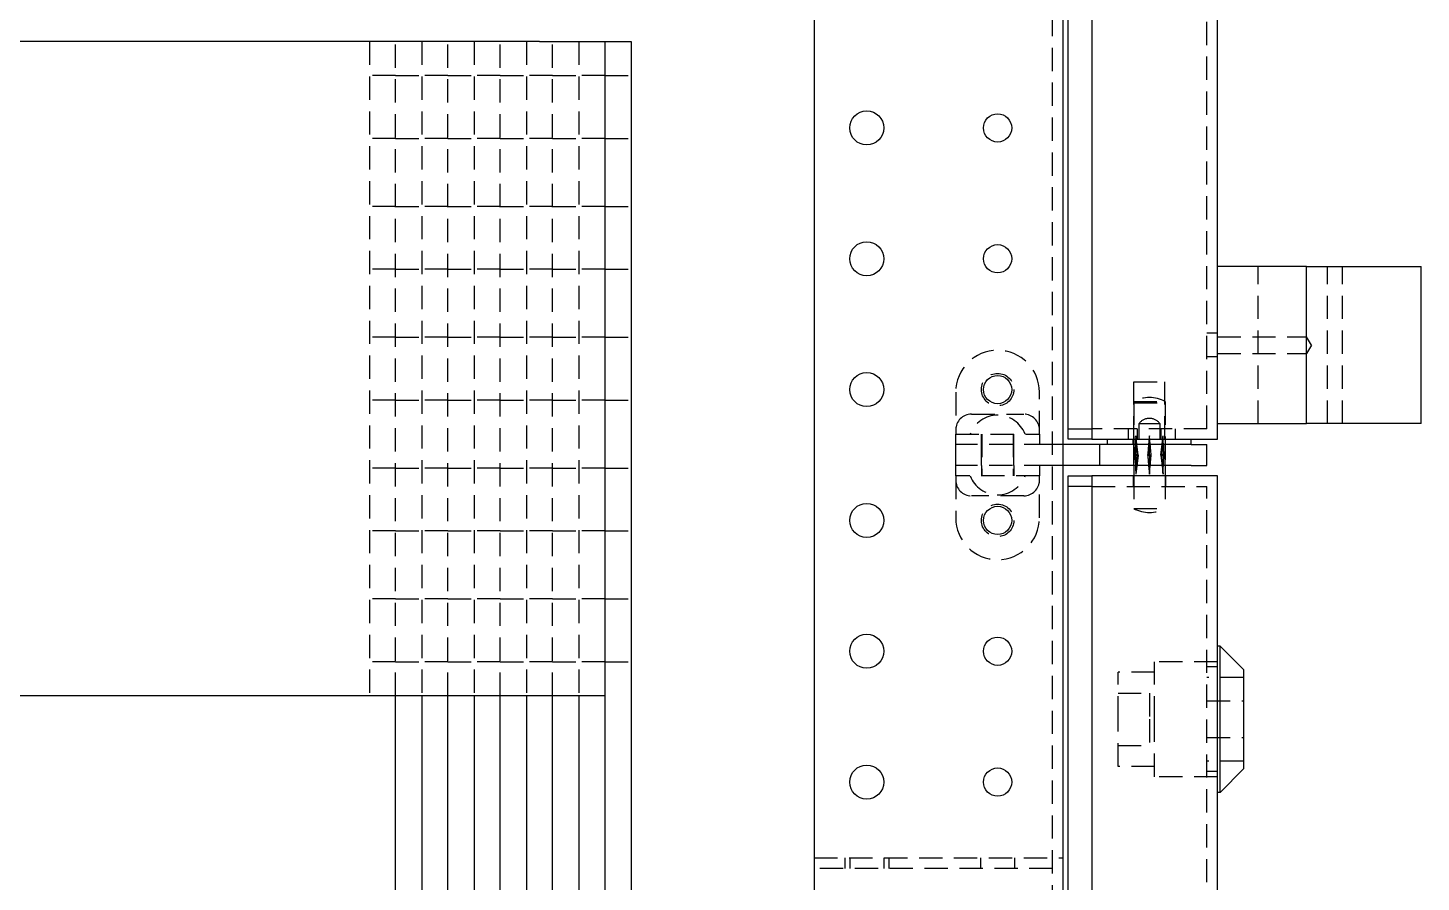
# Model space of a CAD drawing. Header units: millimetres. Extents: x -116965 to 323937, y 291661 to 566926.
# Drawn here: x -20203.6 to -20013.5, y 326129.7 to 326246.3 of the extents above; entities that cross this region are included whole.
import ezdxf

# ---------------------------------------------------------------- set-up
doc = ezdxf.new("R2010")
doc.units = ezdxf.units.MM
doc.linetypes.add('HIDDEN2', pattern=[4.7625, 3.175, -1.5875])
doc.layers.add('ALPHA', color=255, linetype='Continuous')
doc.layers.add('Pointille_Court', color=40, linetype='HIDDEN2', lineweight=25)

msp = doc.modelspace()

# ---------------------------------------------------------------- linework, layer by layer
at = {"layer": 'ALPHA'}
for p, q in [((-20096.304913, 325973.726614), (-20096.304913, 326795.155185)), ((-20062.376341, 325973.726614), (-20062.376341, 326795.155185)), ((-20061.662056, 326191.583757), (-20061.662056, 326326.583757)), ((-20058.44777, 326328.012328), (-20058.44777, 326190.155185)), ((-20041.304913, 326190.155185), (-20041.304913, 326328.012328)), ((-20133.804913, 326244.4409), (-20320.590625, 326244.4409)), ((-20133.804913, 326244.4409), (-20124.876341, 326244.4409)), ((-20124.876341, 326244.4409), (-20121.304913, 326244.4409)), ((-20124.876341, 326155.155185), (-20124.876341, 326244.4409)), ((-20121.304913, 326244.4409), (-20121.304913, 326125.869471)), ((-20029.162056, 326213.726614), (-20041.304913, 326213.726614)), ((-20029.162056, 326192.298043), (-20029.162056, 326213.726614)), ((-20029.162056, 326213.726614), (-20013.513342, 326213.726614)), ((-20013.513342, 326192.298043), (-20013.513342, 326213.726614)), ((-20061.662056, 326190.155185), (-20061.662056, 326191.583757)), ((-20061.662056, 326191.583757), (-20058.44777, 326191.583757)), ((-20041.304913, 326192.298043), (-20029.162056, 326192.298043)), ((-20013.513342, 326192.298043), (-20029.162056, 326192.298043)), ((-20057.376341, 326189.4409), (-20062.376341, 326189.4409)), ((-20058.44777, 326190.155185), (-20061.662056, 326190.155185)), ((-20058.44777, 326190.155185), (-20041.304913, 326190.155185)), ((-20057.376341, 326186.583757), (-20057.376341, 326189.4409)), ((-20044.876341, 326189.4409), (-20057.376341, 326189.4409)), ((-20056.304913, 326189.4409), (-20056.304913, 326190.155185)), ((-20044.876341, 326189.4409), (-20044.876341, 326190.155185)), ((-20044.876341, 326189.4409), (-20042.733484, 326189.4409)), ((-20042.733484, 326186.583757), (-20042.733484, 326189.4409)), ((-20057.376341, 326186.583757), (-20062.376341, 326186.583757)), ((-20044.876341, 326186.583757), (-20057.376341, 326186.583757)), ((-20052.733484, 326186.583757), (-20052.733484, 326185.155185)), ((-20048.44777, 326186.583757), (-20048.44777, 326185.155185)), ((-20044.876341, 326186.583757), (-20042.733484, 326186.583757)), ((-20061.662056, 326183.726614), (-20061.662056, 326185.155185)), ((-20061.662056, 326185.155185), (-20058.44777, 326185.155185)), ((-20061.662056, 326048.726614), (-20061.662056, 326183.726614)), ((-20058.44777, 326183.726614), (-20061.662056, 326183.726614)), ((-20041.304913, 326185.155185), (-20058.44777, 326185.155185)), ((-20058.44777, 326185.155185), (-20058.44777, 326047.298043)), ((-20041.304913, 326047.298043), (-20041.304913, 326185.155185)), ((-20040.94777, 326161.9409), (-20041.304913, 326161.9409)), ((-20037.733484, 326158.726614), (-20040.94777, 326161.9409)), ((-20040.94777, 326151.9409), (-20040.94777, 326161.9409)), ((-20037.733484, 326158.726614), (-20037.733484, 326151.9409)), ((-20133.804913, 326155.155185), (-20409.876341, 326155.155185)), ((-20153.44777, 326125.869471), (-20153.44777, 326155.155185)), ((-20149.876341, 326155.155185), (-20149.876341, 326125.869471)), ((-20146.304913, 326125.869471), (-20146.304913, 326155.155185)), ((-20142.733484, 326155.155185), (-20142.733484, 326125.869471)), ((-20139.162056, 326125.869471), (-20139.162056, 326155.155185)), ((-20135.590627, 326155.155185), (-20135.590627, 326125.869471)), ((-20124.876341, 326155.155185), (-20133.804913, 326155.155185)), ((-20132.019199, 326125.869471), (-20132.019199, 326155.155185)), ((-20128.44777, 326155.155185), (-20128.44777, 326125.869471)), ((-20124.876341, 326125.869471), (-20124.876341, 326155.155185)), ((-20040.94777, 326141.9409), (-20040.94777, 326151.9409)), ((-20037.733484, 326151.9409), (-20037.733484, 326145.155185)), ((-20037.733484, 326145.155185), (-20040.94777, 326141.9409)), ((-20040.94777, 326141.9409), (-20041.304913, 326141.9409))]:
    msp.add_line(p, q, dxfattribs=at)
for centre, radius in [((-20089.162056, 326232.655185), 2.321429), ((-20071.304913, 326232.655185), 1.928571), ((-20089.162056, 326214.798043), 2.321429), ((-20071.304913, 326214.798043), 1.928571), ((-20089.162056, 326196.9409), 2.321429), ((-20071.304913, 326196.9409), 1.928571), ((-20089.162056, 326179.083757), 2.321429), ((-20071.304913, 326179.083757), 1.928571), ((-20089.162056, 326161.226614), 2.321429), ((-20071.304913, 326161.226614), 1.928571), ((-20089.162056, 326143.369471), 2.321429), ((-20071.304913, 326143.369471), 1.928571)]:
    msp.add_circle(centre, radius, dxfattribs=at)
for major_axis, ratio, start_param, end_param in [((0.178496, 27.382401), 0.0779847629, 2.1257914248, 2.1777898095), ((-1.940249, -27.382328), 0.0332164699, 5.2692293627, 5.3212277474), ((1.940249, -27.382328), 0.0332164699, 0.9619575598, 1.0139559445), ((-0.178496, 27.382401), 0.0779847629, 4.1053954977, 4.1573938823)]:
    msp.add_ellipse((-20050.590627, 326201.000785), major_axis=major_axis, ratio=ratio, start_param=start_param, end_param=end_param, dxfattribs=at)
at = {"layer": 'Pointille_Court'}
for p, q in [((-20063.804913, 325973.726614), (-20063.804913, 326795.155185)), ((-20042.733484, 326191.583757), (-20042.733484, 326326.583757)), ((-20157.019199, 326244.4409), (-20157.019199, 326155.155185)), ((-20153.44777, 326155.155185), (-20153.44777, 326244.4409)), ((-20149.876341, 326244.4409), (-20149.876341, 326155.155185)), ((-20146.304913, 326155.155185), (-20146.304913, 326244.4409)), ((-20142.733484, 326244.4409), (-20142.733484, 326155.155185)), ((-20139.162056, 326155.155185), (-20139.162056, 326244.4409)), ((-20135.590627, 326244.4409), (-20135.590627, 326155.155185)), ((-20132.019199, 326155.155185), (-20132.019199, 326244.4409)), ((-20128.44777, 326244.4409), (-20128.44777, 326155.155185)), ((-20153.44777, 326239.798043), (-20157.019199, 326239.798043)), ((-20153.44777, 326239.798043), (-20149.876341, 326239.798043)), ((-20146.304913, 326239.798043), (-20149.876341, 326239.798043)), ((-20146.304913, 326239.798043), (-20142.733484, 326239.798043)), ((-20139.162056, 326239.798043), (-20142.733484, 326239.798043)), ((-20139.162056, 326239.798043), (-20135.590627, 326239.798043)), ((-20132.019199, 326239.798043), (-20135.590627, 326239.798043)), ((-20132.019199, 326239.798043), (-20128.44777, 326239.798043)), ((-20124.876341, 326239.798043), (-20128.44777, 326239.798043)), ((-20124.876341, 326239.798043), (-20121.304913, 326239.798043)), ((-20153.44777, 326231.226614), (-20157.019199, 326231.226614)), ((-20153.44777, 326231.226614), (-20149.876341, 326231.226614)), ((-20146.304913, 326231.226614), (-20149.876341, 326231.226614)), ((-20146.304913, 326231.226614), (-20142.733484, 326231.226614)), ((-20139.162056, 326231.226614), (-20142.733484, 326231.226614)), ((-20139.162056, 326231.226614), (-20135.590627, 326231.226614)), ((-20132.019199, 326231.226614), (-20135.590627, 326231.226614)), ((-20132.019199, 326231.226614), (-20128.44777, 326231.226614)), ((-20124.876341, 326231.226614), (-20128.44777, 326231.226614)), ((-20124.876341, 326231.226614), (-20121.304913, 326231.226614)), ((-20153.44777, 326221.9409), (-20157.019199, 326221.9409)), ((-20153.44777, 326221.9409), (-20149.876341, 326221.9409)), ((-20146.304913, 326221.9409), (-20149.876341, 326221.9409)), ((-20146.304913, 326221.9409), (-20142.733484, 326221.9409)), ((-20139.162056, 326221.9409), (-20142.733484, 326221.9409)), ((-20139.162056, 326221.9409), (-20135.590627, 326221.9409)), ((-20132.019199, 326221.9409), (-20135.590627, 326221.9409)), ((-20132.019199, 326221.9409), (-20128.44777, 326221.9409)), ((-20124.876341, 326221.9409), (-20128.44777, 326221.9409)), ((-20124.876341, 326221.9409), (-20121.304913, 326221.9409)), ((-20153.44777, 326213.369471), (-20157.019199, 326213.369471)), ((-20153.44777, 326213.369471), (-20149.876341, 326213.369471)), ((-20146.304913, 326213.369471), (-20149.876341, 326213.369471)), ((-20146.304913, 326213.369471), (-20142.733484, 326213.369471)), ((-20139.162056, 326213.369471), (-20142.733484, 326213.369471)), ((-20139.162056, 326213.369471), (-20135.590627, 326213.369471)), ((-20132.019199, 326213.369471), (-20135.590627, 326213.369471)), ((-20132.019199, 326213.369471), (-20128.44777, 326213.369471)), ((-20124.876341, 326213.369471), (-20128.44777, 326213.369471)), ((-20124.876341, 326213.369471), (-20121.304913, 326213.369471)), ((-20035.73283, 326192.298043), (-20035.73283, 326213.726614)), ((-20026.282701, 326192.298043), (-20026.282701, 326213.726614)), ((-20024.227628, 326192.298043), (-20024.227628, 326213.726614)), ((-20041.304913, 326204.619471), (-20042.733484, 326204.619471)), ((-20153.44777, 326204.083757), (-20157.019199, 326204.083757)), ((-20153.44777, 326204.083757), (-20149.876341, 326204.083757)), ((-20146.304913, 326204.083757), (-20149.876341, 326204.083757)), ((-20146.304913, 326204.083757), (-20142.733484, 326204.083757)), ((-20139.162056, 326204.083757), (-20142.733484, 326204.083757)), ((-20139.162056, 326204.083757), (-20135.590627, 326204.083757)), ((-20132.019199, 326204.083757), (-20135.590627, 326204.083757)), ((-20132.019199, 326204.083757), (-20128.44777, 326204.083757)), ((-20124.876341, 326204.083757), (-20128.44777, 326204.083757)), ((-20124.876341, 326204.083757), (-20121.304913, 326204.083757)), ((-20041.304913, 326204.155185), (-20029.162056, 326204.155185)), ((-20028.475358, 326203.012328), (-20029.162056, 326204.155185)), ((-20028.475358, 326203.012328), (-20029.162056, 326201.869471)), ((-20041.304913, 326201.405185), (-20042.733484, 326201.405185)), ((-20041.304913, 326201.869471), (-20029.162056, 326201.869471)), ((-20052.697754, 326190.155185), (-20052.697754, 326198.012328)), ((-20052.697754, 326198.012328), (-20048.483468, 326198.012328)), ((-20048.483468, 326190.155185), (-20048.483468, 326198.012328)), ((-20153.44777, 326195.512328), (-20157.019199, 326195.512328)), ((-20153.44777, 326195.512328), (-20149.876341, 326195.512328)), ((-20146.304913, 326195.512328), (-20149.876341, 326195.512328)), ((-20146.304913, 326195.512328), (-20142.733484, 326195.512328)), ((-20139.162056, 326195.512328), (-20142.733484, 326195.512328)), ((-20139.162056, 326195.512328), (-20135.590627, 326195.512328)), ((-20132.019199, 326195.512328), (-20135.590627, 326195.512328)), ((-20132.019199, 326195.512328), (-20128.44777, 326195.512328)), ((-20124.876341, 326195.512328), (-20128.44777, 326195.512328)), ((-20124.876341, 326195.512328), (-20121.304913, 326195.512328)), ((-20077.019199, 326196.583757), (-20077.019199, 326190.869471)), ((-20065.590627, 326190.869471), (-20065.590627, 326196.583757)), ((-20052.733484, 326195.298043), (-20052.733484, 326186.583757)), ((-20052.733484, 326195.298043), (-20048.44777, 326195.298043)), ((-20052.697754, 326195.155185), (-20048.483468, 326195.155185)), ((-20048.44777, 326195.298043), (-20048.44777, 326186.583757)), ((-20074.876341, 326193.583757), (-20067.733484, 326193.583757)), ((-20042.733484, 326191.583757), (-20058.44777, 326191.583757)), ((-20053.44777, 326190.155185), (-20053.44777, 326191.583757)), ((-20052.19777, 326190.155185), (-20052.19777, 326191.583757)), ((-20052.019199, 326192.298043), (-20052.019199, 326190.155185)), ((-20052.019199, 326192.298043), (-20049.162056, 326192.298043)), ((-20049.162056, 326192.298043), (-20049.162056, 326190.155185)), ((-20048.983484, 326190.155185), (-20048.983484, 326191.583757)), ((-20047.019199, 326190.155185), (-20047.019199, 326191.583757)), ((-20077.019199, 326190.869471), (-20065.590627, 326190.869471)), ((-20077.019199, 326189.4409), (-20077.019199, 326190.869471)), ((-20077.019199, 326186.583757), (-20077.019199, 326189.4409)), ((-20064.519199, 326189.4409), (-20077.019199, 326189.4409)), ((-20073.519199, 326189.4409), (-20073.519199, 326190.869471)), ((-20073.519199, 326186.583757), (-20073.519199, 326189.4409)), ((-20073.44777, 326190.869471), (-20073.44777, 326185.155185)), ((-20069.162056, 326190.869471), (-20069.162056, 326185.155185)), ((-20069.090627, 326189.4409), (-20069.090627, 326190.869471)), ((-20069.090627, 326186.583757), (-20069.090627, 326189.4409)), ((-20065.590627, 326190.869471), (-20065.590627, 326189.4409)), ((-20062.376341, 326189.4409), (-20064.519199, 326189.4409)), ((-20052.804913, 326189.4409), (-20052.804913, 326190.155185)), ((-20052.733484, 326186.583757), (-20052.733484, 326189.4409)), ((-20052.134985, 326188.012328), (-20052.446396, 326190.631376)), ((-20050.590627, 326188.012328), (-20050.590627, 326190.631376)), ((-20049.046269, 326188.012328), (-20048.734858, 326190.631376)), ((-20048.44777, 326186.583757), (-20048.44777, 326189.4409)), ((-20048.376341, 326189.4409), (-20048.376341, 326190.155185)), ((-20052.134985, 326188.012328), (-20052.556436, 326188.05978)), ((-20052.556436, 326187.964876), (-20052.134985, 326188.012328)), ((-20052.554754, 326188.012328), (-20052.314669, 326188.012328)), ((-20052.134985, 326188.012328), (-20052.553058, 326188.05991)), ((-20052.134985, 326188.012328), (-20052.553058, 326187.964746)), ((-20052.134985, 326188.012328), (-20052.446396, 326185.393281)), ((-20052.317179, 326188.05991), (-20052.134985, 326188.012328)), ((-20052.317179, 326187.964746), (-20052.134985, 326188.012328)), ((-20052.134985, 326188.012328), (-20052.314669, 326188.012328)), ((-20052.312161, 326188.05978), (-20052.134985, 326188.012328)), ((-20052.134985, 326188.012328), (-20052.312161, 326187.964876)), ((-20050.834902, 326188.05978), (-20050.590627, 326188.012328)), ((-20050.590627, 326188.012328), (-20050.834902, 326187.964876)), ((-20050.590627, 326188.012328), (-20050.830713, 326188.012328)), ((-20050.826507, 326188.05991), (-20050.590627, 326188.012328)), ((-20050.826507, 326187.964746), (-20050.590627, 326188.012328)), ((-20050.590627, 326188.012328), (-20050.354747, 326188.05991)), ((-20050.590627, 326188.012328), (-20050.346353, 326188.05978)), ((-20050.346353, 326187.964876), (-20050.590627, 326188.012328)), ((-20050.590627, 326188.012328), (-20050.354747, 326187.964746)), ((-20050.590627, 326188.012328), (-20050.590627, 326185.393281)), ((-20050.350542, 326188.012328), (-20050.590627, 326188.012328)), ((-20049.046269, 326188.012328), (-20048.864076, 326188.05991)), ((-20048.628196, 326188.05991), (-20049.046269, 326188.012328)), ((-20048.624818, 326188.05978), (-20049.046269, 326188.012328)), ((-20049.046269, 326188.012328), (-20048.869093, 326188.05978)), ((-20049.046269, 326188.012328), (-20048.734858, 326185.393281)), ((-20048.866586, 326188.012328), (-20049.046269, 326188.012328)), ((-20048.628196, 326187.964746), (-20049.046269, 326188.012328)), ((-20049.046269, 326188.012328), (-20048.624818, 326187.964876)), ((-20048.869093, 326187.964876), (-20049.046269, 326188.012328)), ((-20049.046269, 326188.012328), (-20048.864076, 326187.964746)), ((-20048.866586, 326188.012328), (-20048.6265, 326188.012328)), ((-20153.44777, 326186.226614), (-20157.019199, 326186.226614)), ((-20153.44777, 326186.226614), (-20149.876341, 326186.226614)), ((-20146.304913, 326186.226614), (-20149.876341, 326186.226614)), ((-20146.304913, 326186.226614), (-20142.733484, 326186.226614)), ((-20139.162056, 326186.226614), (-20142.733484, 326186.226614)), ((-20139.162056, 326186.226614), (-20135.590627, 326186.226614)), ((-20132.019199, 326186.226614), (-20135.590627, 326186.226614)), ((-20132.019199, 326186.226614), (-20128.44777, 326186.226614)), ((-20124.876341, 326186.226614), (-20128.44777, 326186.226614)), ((-20124.876341, 326186.226614), (-20121.304913, 326186.226614)), ((-20064.519199, 326186.583757), (-20077.019199, 326186.583757)), ((-20077.019199, 326185.155185), (-20077.019199, 326186.583757)), ((-20073.519199, 326186.583757), (-20073.519199, 326185.155185)), ((-20069.090627, 326186.583757), (-20069.090627, 326185.155185)), ((-20065.590627, 326186.583757), (-20065.590627, 326185.155185)), ((-20062.376341, 326186.583757), (-20064.519199, 326186.583757)), ((-20077.019199, 326185.155185), (-20077.019199, 326179.4409)), ((-20065.590627, 326185.155185), (-20077.019199, 326185.155185)), ((-20065.590627, 326179.4409), (-20065.590627, 326185.155185)), ((-20058.44777, 326183.726614), (-20042.733484, 326183.726614)), ((-20052.804913, 326185.155185), (-20052.804913, 326183.726614)), ((-20052.733484, 326185.155185), (-20052.733484, 326180.726614)), ((-20048.44777, 326185.155185), (-20048.44777, 326180.726614)), ((-20048.376341, 326185.155185), (-20048.376341, 326183.726614)), ((-20042.733484, 326048.726614), (-20042.733484, 326183.726614)), ((-20067.733484, 326182.4409), (-20074.876341, 326182.4409)), ((-20052.733484, 326180.726614), (-20048.44777, 326180.726614)), ((-20153.44777, 326177.655185), (-20157.019199, 326177.655185)), ((-20153.44777, 326177.655185), (-20149.876341, 326177.655185)), ((-20146.304913, 326177.655185), (-20149.876341, 326177.655185)), ((-20146.304913, 326177.655185), (-20142.733484, 326177.655185)), ((-20139.162056, 326177.655185), (-20142.733484, 326177.655185)), ((-20139.162056, 326177.655185), (-20135.590627, 326177.655185)), ((-20132.019199, 326177.655185), (-20135.590627, 326177.655185)), ((-20132.019199, 326177.655185), (-20128.44777, 326177.655185)), ((-20124.876341, 326177.655185), (-20128.44777, 326177.655185)), ((-20124.876341, 326177.655185), (-20121.304913, 326177.655185)), ((-20153.44777, 326168.369471), (-20157.019199, 326168.369471)), ((-20153.44777, 326168.369471), (-20149.876341, 326168.369471)), ((-20146.304913, 326168.369471), (-20149.876341, 326168.369471)), ((-20146.304913, 326168.369471), (-20142.733484, 326168.369471)), ((-20139.162056, 326168.369471), (-20142.733484, 326168.369471)), ((-20139.162056, 326168.369471), (-20135.590627, 326168.369471)), ((-20132.019199, 326168.369471), (-20135.590627, 326168.369471)), ((-20132.019199, 326168.369471), (-20128.44777, 326168.369471)), ((-20124.876341, 326168.369471), (-20128.44777, 326168.369471)), ((-20124.876341, 326168.369471), (-20121.304913, 326168.369471)), ((-20153.44777, 326159.798043), (-20157.019199, 326159.798043)), ((-20153.44777, 326159.798043), (-20149.876341, 326159.798043)), ((-20146.304913, 326159.798043), (-20149.876341, 326159.798043)), ((-20146.304913, 326159.798043), (-20142.733484, 326159.798043)), ((-20139.162056, 326159.798043), (-20142.733484, 326159.798043)), ((-20139.162056, 326159.798043), (-20135.590627, 326159.798043)), ((-20132.019199, 326159.798043), (-20135.590627, 326159.798043)), ((-20132.019199, 326159.798043), (-20128.44777, 326159.798043)), ((-20124.876341, 326159.798043), (-20128.44777, 326159.798043)), ((-20124.876341, 326159.798043), (-20121.304913, 326159.798043)), ((-20041.304913, 326159.798043), (-20049.876341, 326159.798043)), ((-20049.876341, 326151.9409), (-20049.876341, 326159.798043)), ((-20041.304913, 326159.083757), (-20042.733484, 326159.083757)), ((-20049.876341, 326158.369471), (-20054.876341, 326158.369471)), ((-20054.876341, 326151.9409), (-20054.876341, 326158.369471)), ((-20037.733484, 326157.655185), (-20042.733484, 326157.655185)), ((-20054.876341, 326155.512328), (-20050.590627, 326155.512328)), ((-20050.590627, 326155.512328), (-20050.590627, 326151.9409)), ((-20042.733484, 326154.4409), (-20037.733484, 326154.4409)), ((-20054.876341, 326145.512328), (-20054.876341, 326151.9409)), ((-20050.590627, 326151.9409), (-20050.590627, 326148.369471)), ((-20049.876341, 326144.083757), (-20049.876341, 326151.9409)), ((-20042.733484, 326149.4409), (-20037.733484, 326149.4409)), ((-20054.876341, 326148.369471), (-20050.590627, 326148.369471)), ((-20037.733484, 326146.226614), (-20042.733484, 326146.226614)), ((-20049.876341, 326145.512328), (-20054.876341, 326145.512328)), ((-20041.304913, 326144.083757), (-20049.876341, 326144.083757)), ((-20041.304913, 326144.798043), (-20042.733484, 326144.798043)), ((-20096.304913, 326133.012328), (-20062.376341, 326133.012328)), ((-20092.162056, 326133.012328), (-20092.162056, 326131.583757)), ((-20091.483484, 326133.012328), (-20091.483484, 326131.583757)), ((-20086.840627, 326133.012328), (-20086.840627, 326131.583757)), ((-20086.162056, 326133.012328), (-20086.162056, 326131.583757)), ((-20073.626341, 326133.012328), (-20073.626341, 326131.583757)), ((-20068.983484, 326133.012328), (-20068.983484, 326131.583757)), ((-20063.804913, 326131.583757), (-20096.304913, 326131.583757))]:
    msp.add_line(p, q, dxfattribs=at)
for centre in [(-20071.304913, 326196.9409), (-20071.304913, 326179.083757)]:
    msp.add_circle(centre, 2.214286, dxfattribs=at)
for centre, radius, start, end in [((-20071.304913, 326196.583757), 5.714286, 0, 180), ((-20050.590627, 326191.5659), 4.303571, 60.13716564, 119.86283436), ((-20074.876341, 326191.4409), 2.142857, 90, 180), ((-20071.304913, 326189.42081), 4.020089, 21.12202138, 158.87797862), ((-20067.733484, 326191.4409), 2.142857, 0, 90), ((-20050.590627, 326191.226614), 1.785714, 36.86989764, 143.13010236), ((-20074.876341, 326184.583757), 2.142857, 180, 270), ((-20071.304913, 326186.603846), 4.020089, 201.12202138, 338.87797862), ((-20067.733484, 326184.583757), 2.142857, 270, 0), ((-20050.590627, 326184.458757), 4.303571, 240.13716564, 299.86283436), ((-20071.304913, 326179.4409), 5.714286, 180, 0)]:
    msp.add_arc(centre, radius, start, end, dxfattribs=at)
for centre, major_axis, ratio, start_param, end_param in [((-20050.590627, 326175.023872), (0.178496, -27.382401), 0.0779847629, 4.1053954977, 4.2156962226), ((-20050.590627, 326175.023872), (-1.940249, 27.382328), 0.0332164699, 0.9619575598, 1.0722582847), ((-20050.590627, 326175.023872), (1.764181, 27.382292), 0.0444209743, 0.9671731361, 1.077473861), ((-20050.590627, 326175.023872), (-1.764181, 27.382292), 0.0444209743, 5.2057114462, 5.3160121711), ((-20050.590627, 326175.023872), (1.940249, 27.382328), 0.0332164699, 5.2109270225, 5.3212277474), ((-20050.590627, 326175.023872), (-0.178496, -27.382401), 0.0779847629, 2.0674890846, 2.1777898095), ((-20050.590627, 326187.767491), (-2.142787, 0.255972), 0.0676868882, 5.8779727804, 5.8819151496), ((-20050.590627, 326201.000785), (0.178496, 27.382401), 0.0779847629, 2.0635467155, 2.0655141579), ((-20050.590627, 326175.023872), (0.178496, -27.382401), 0.0779847629, 4.2176711493, 4.2196385917), ((-20050.590627, 326188.257165), (2.142787, 0.255972), 0.0676868882, 3.5428628112, 3.5468051803), ((-20050.590627, 326201.000785), (0.178496, 27.382401), 0.0779847629, 2.0674890846, 2.1257914248), ((-20050.590627, 326201.000785), (-1.940249, -27.382328), 0.0332164699, 5.2109270225, 5.2692293627), ((-20050.590627, 326187.767491), (-2.142787, 0.255972), 0.0676868882, 5.6534289616, 5.6573713307), ((-20050.590627, 326188.257165), (2.142787, 0.255972), 0.0676868882, 3.7674066301, 3.7713489992), ((-20050.590627, 326201.000785), (-1.940249, -27.382328), 0.0332164699, 5.2069846534, 5.2089520958), ((-20050.590627, 326175.023872), (-1.940249, 27.382328), 0.0332164699, 1.0742332114, 1.0762006538), ((-20050.590627, 326187.767491), (-2.142857, 0), 0.1372965938, 4.8226897053, 4.8266320744), ((-20050.590627, 326201.000785), (1.764181, -27.382292), 0.0444209743, 5.2017690771, 5.2037365195), ((-20050.590627, 326175.023872), (1.764181, 27.382292), 0.0444209743, 1.0794487877, 1.0814162301), ((-20050.590627, 326188.257165), (2.142857, 0), 0.1372965938, 4.5981458864, 4.6020882555), ((-20050.590627, 326201.000785), (1.764181, -27.382292), 0.0444209743, 5.2057114462, 5.3160121711), ((-20050.590627, 326201.000785), (-1.764181, -27.382292), 0.0444209743, 0.9671731361, 1.077473861), ((-20050.590627, 326187.767491), (-2.142857, 0), 0.1372965938, 4.5981458864, 4.6020882555), ((-20050.590627, 326188.257165), (2.142857, 0), 0.1372965938, 4.8226897053, 4.8266320744), ((-20050.590627, 326201.000785), (-1.764181, -27.382292), 0.0444209743, 1.0794487877, 1.0814162301), ((-20050.590627, 326175.023872), (-1.764181, 27.382292), 0.0444209743, 5.2017690771, 5.2037365195), ((-20050.590627, 326187.767491), (-2.142787, -0.255972), 0.0676868882, 3.7674066301, 3.7713489992), ((-20050.590627, 326201.000785), (1.940249, -27.382328), 0.0332164699, 1.0742332114, 1.0762006538), ((-20050.590627, 326175.023872), (1.940249, 27.382328), 0.0332164699, 5.2069846534, 5.2089520958), ((-20050.590627, 326188.257165), (2.142787, -0.255972), 0.0676868882, 5.6534289616, 5.6573713307), ((-20050.590627, 326201.000785), (1.940249, -27.382328), 0.0332164699, 1.0139559445, 1.0722582847), ((-20050.590627, 326201.000785), (-0.178496, 27.382401), 0.0779847629, 4.1573938823, 4.2156962226), ((-20050.590627, 326187.767491), (-2.142787, -0.255972), 0.0676868882, 3.5428628112, 3.5468051803), ((-20050.590627, 326188.257165), (2.142787, -0.255972), 0.0676868882, 5.8779727804, 5.8819151496), ((-20050.590627, 326201.000785), (-0.178496, 27.382401), 0.0779847629, 4.2176711493, 4.2196385917), ((-20050.590627, 326175.023872), (-0.178496, -27.382401), 0.0779847629, 2.0635467155, 2.0655141579)]:
    msp.add_ellipse(centre, major_axis=major_axis, ratio=ratio, start_param=start_param, end_param=end_param, dxfattribs=at)

doc.saveas('drawing.dxf')
